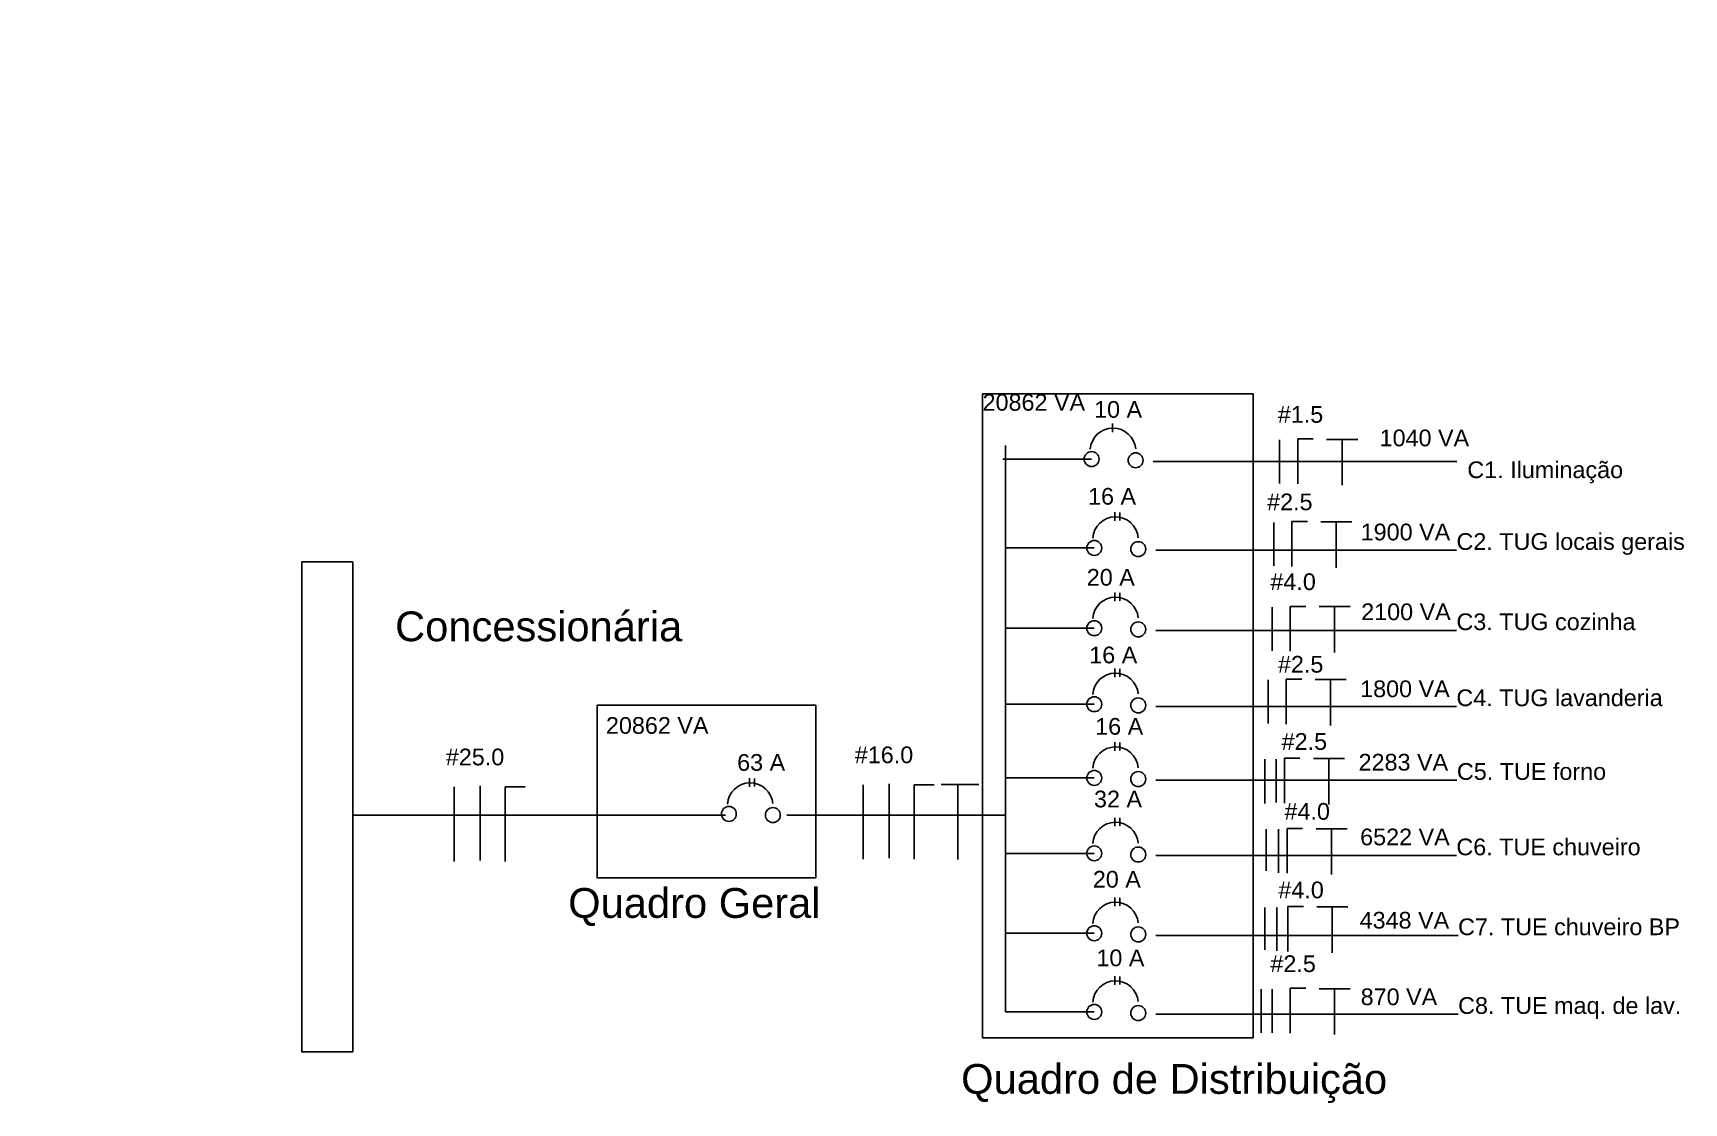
# Model space of a CAD drawing. Header units: millimetres. Extents: x 2261 to 3453, y 1338 to 2013.
# Drawn here: x 3430.91 to 3453.05, y 1340.99 to 1355.34 of the extents above; entities that cross this region are included whole.
import ezdxf

# ---------------------------------------------------------------- set-up
doc = ezdxf.new("R2010")
doc.units = ezdxf.units.MM
doc.styles.get("Standard").update_dxf_attribs({"font": 'arial.ttf'})

msp = doc.modelspace()

# ---------------------------------------------------------------- hatches: boundary and pattern name
h = msp.add_hatch()
h.set_pattern_fill('ANGLE', color=256)
h.set_pattern_definition([(0, (0, 0), (0, 6.985), [5.08, -1.905]), (90, (0, 0), (-6.985, 4e-16), [5.08, -1.905])])
h.paths.add_polyline_path([(3431.536, 1355.344), (3430.975, 1355.344), (3431.536, 1355.115)])
h = msp.add_hatch()
h.set_pattern_fill('ANGLE', color=256)
h.set_pattern_definition([(0, (-0.069, -1.232), (0, 6.985), [5.08, -1.905]), (90, (-0.069, -1.232), (-6.985, 4e-16), [5.08, -1.905])])
h.paths.add_polyline_path([(3431.467, 1354.111), (3430.906, 1354.111), (3431.467, 1353.883)])

# ---------------------------------------------------------------- linework, layer by layer
for p, q in [((3445.384, 1350.104), (3445.384, 1349.989)), ((3443.951, 1342.208), (3443.951, 1349.809)), ((3447.627, 1349.3), (3447.627, 1349.885)), ((3447.87, 1349.294), (3447.87, 1349.896)), ((3447.87, 1349.896), (3448.078, 1349.896)), ((3448.258, 1349.891), (3448.675, 1349.891)), ((3448.465, 1349.276), (3448.465, 1349.891)), ((3445.106, 1349.626), (3443.917, 1349.626)), ((3445.931, 1349.595), (3450.007, 1349.595)), ((3445.419, 1348.912), (3445.419, 1348.797)), ((3445.486, 1348.909), (3445.486, 1348.801)), ((3447.55, 1348.192), (3447.55, 1348.777)), ((3447.792, 1348.186), (3447.792, 1348.788)), ((3447.792, 1348.788), (3448, 1348.788)), ((3448.181, 1348.783), (3448.598, 1348.783)), ((3448.388, 1348.168), (3448.388, 1348.783)), ((3445.141, 1348.434), (3443.951, 1348.434)), ((3445.966, 1348.403), (3450, 1348.403)), ((3445.419, 1347.835), (3445.419, 1347.72)), ((3445.486, 1347.832), (3445.486, 1347.724)), ((3447.528, 1347.054), (3447.528, 1347.639)), ((3447.77, 1347.048), (3447.77, 1347.65)), ((3447.77, 1347.65), (3447.978, 1347.65)), ((3448.159, 1347.646), (3448.576, 1347.646)), ((3448.365, 1347.03), (3448.365, 1347.646)), ((3445.141, 1347.357), (3443.951, 1347.357)), ((3445.966, 1347.326), (3450, 1347.326)), ((3445.419, 1346.815), (3445.419, 1346.701)), ((3445.486, 1346.812), (3445.486, 1346.704)), ((3447.473, 1346.077), (3447.473, 1346.662)), ((3447.716, 1346.071), (3447.716, 1346.673)), ((3447.716, 1346.673), (3447.924, 1346.673)), ((3448.104, 1346.668), (3448.521, 1346.668)), ((3448.311, 1346.053), (3448.311, 1346.668)), ((3445.141, 1346.337), (3443.951, 1346.337)), ((3445.966, 1346.306), (3449.999, 1346.306)), ((3445.419, 1345.826), (3445.419, 1345.711)), ((3445.486, 1345.822), (3445.486, 1345.714)), ((3447.431, 1345.601), (3447.431, 1345.003)), ((3447.582, 1345.017), (3447.582, 1345.601)), ((3447.693, 1345.011), (3447.693, 1345.613)), ((3447.693, 1345.613), (3447.901, 1345.613)), ((3448.082, 1345.608), (3448.499, 1345.608)), ((3448.289, 1344.992), (3448.289, 1345.608)), ((3436.554, 1344.227), (3436.554, 1345.227)), ((3436.902, 1344.24), (3436.902, 1345.24)), ((3437.237, 1344.227), (3437.237, 1345.227)), ((3437.237, 1345.227), (3437.508, 1345.227)), ((3440.518, 1345.343), (3440.518, 1345.229)), ((3440.584, 1345.34), (3440.584, 1345.232)), ((3442.04, 1344.256), (3442.04, 1345.256)), ((3442.388, 1344.269), (3442.388, 1345.269)), ((3442.724, 1344.256), (3442.724, 1345.256)), ((3442.724, 1345.256), (3442.994, 1345.256)), ((3443.311, 1345.26), (3443.087, 1345.26)), ((3443.311, 1345.26), (3443.311, 1344.254)), ((3443.311, 1345.26), (3443.591, 1345.26)), ((3445.141, 1345.348), (3443.951, 1345.348)), ((3445.966, 1345.317), (3450.006, 1345.317)), ((3435.195, 1341.672), (3435.195, 1344.849)), ((3435.195, 1344.849), (3440.195, 1344.849)), ((3441.019, 1344.85), (3443.951, 1344.85)), ((3445.419, 1344.814), (3445.419, 1344.7)), ((3445.486, 1344.811), (3445.486, 1344.703)), ((3447.446, 1344.66), (3447.446, 1344.101)), ((3447.611, 1344.075), (3447.611, 1344.66)), ((3447.727, 1344.069), (3447.727, 1344.671)), ((3447.727, 1344.671), (3447.935, 1344.671)), ((3448.116, 1344.667), (3448.532, 1344.667)), ((3448.322, 1344.051), (3448.322, 1344.667)), ((3445.141, 1344.336), (3443.951, 1344.336)), ((3445.966, 1344.305), (3449.999, 1344.305)), ((3445.419, 1343.742), (3445.419, 1343.627)), ((3445.486, 1343.739), (3445.486, 1343.631)), ((3447.43, 1343.611), (3447.43, 1343.04)), ((3447.589, 1343.026), (3447.589, 1343.611)), ((3447.738, 1343.02), (3447.738, 1343.622)), ((3447.738, 1343.622), (3447.946, 1343.622)), ((3448.127, 1343.617), (3448.544, 1343.617)), ((3448.333, 1343.002), (3448.333, 1343.617)), ((3445.141, 1343.264), (3443.951, 1343.264)), ((3445.966, 1343.233), (3450.022, 1343.233)), ((3445.419, 1342.686), (3445.419, 1342.572)), ((3445.486, 1342.683), (3445.486, 1342.575)), ((3447.378, 1342.513), (3447.378, 1341.927)), ((3447.528, 1341.929), (3447.528, 1342.513)), ((3447.77, 1341.923), (3447.77, 1342.525)), ((3447.77, 1342.525), (3447.978, 1342.525)), ((3448.159, 1342.52), (3448.576, 1342.52)), ((3448.366, 1341.904), (3448.366, 1342.52)), ((3445.141, 1342.208), (3443.951, 1342.208)), ((3445.966, 1342.177), (3450.022, 1342.177))]:
    msp.add_line(p, q)
at = {"color": 114, "true_color": 0x139b48}
msp.add_lwpolyline([(3443.643, 1350.5), (3447.271, 1350.5), (3447.271, 1341.861), (3443.643, 1341.861)], close=True, dxfattribs=at)
msp.add_lwpolyline([(3434.511, 1348.246), (3435.195, 1348.246), (3435.195, 1341.672), (3434.511, 1341.672)], close=True)
at = {"color": 32, "linetype": 'ByBlock', "true_color": 0xcd6928}
msp.add_lwpolyline([(3438.473, 1346.324), (3441.405, 1346.324), (3441.405, 1344.007), (3438.473, 1344.007)], close=True, dxfattribs=at)
for centre in [(3445.106, 1349.626), (3445.696, 1349.61), (3445.141, 1348.434), (3445.731, 1348.418), (3445.141, 1347.357), (3445.731, 1347.341), (3445.141, 1346.337), (3445.731, 1346.321), (3445.141, 1345.348), (3445.731, 1345.332), (3440.24, 1344.865), (3440.83, 1344.849), (3445.141, 1344.336), (3445.731, 1344.32), (3445.141, 1343.264), (3445.731, 1343.248), (3445.141, 1342.208), (3445.731, 1342.192)]:
    msp.add_circle(centre, 0.1)
for centre in [(3445.392, 1349.736), (3445.426, 1348.545), (3445.426, 1347.468), (3445.426, 1346.448), (3445.426, 1345.458), (3440.525, 1344.976), (3445.426, 1344.447), (3445.426, 1343.375), (3445.426, 1342.319)]:
    msp.add_arc(centre, 0.306, 4.9833, 175.9931)

# ---------------------------------------------------------------- texts
at = {"attachment_point": 1}
for s, width, gutter_width, heights, insert, char_height in [('\\pxtc7;20862 VA', 3.33121, 7.007, [0.513], (3443.643, 1350.5), 0.22421), ('\\pxtc7;10 A', 1.22081, 7.007, [0.513], (3445.139, 1350.405), 0.22421), ('\\pxtc7;#1.5', 3.33121, 7.007, [0.513], (3447.603, 1350.338), 0.22421), ('1040 VA', 3.33121, 7.007, [0.513], (3448.969, 1350.022), 0.2242), ('\\pxtc7;C1. Iluminação', 3.33121, 7.007, [0.513], (3450.146, 1349.595), 0.22421), ('\\pxtc7;16 A', 1.22081, 7.007, [0.513], (3445.058, 1349.239), 0.22421), ('\\pxtc7;#2.5', 3.33121, 7.007, [0.513], (3447.46, 1349.164), 0.22421), ('1900 VA', 3.33121, 7.007, [0.513], (3448.715, 1348.76), 0.2242), ('C2. TUG locais gerais ', 3.33121, 7.007, [0.513], (3450, 1348.632), 0.22421), ('\\pxtc7;20 A', 1.22081, 7.007, [0.513], (3445.041, 1348.152), 0.22421), ('\\pxtc7;#4.0', 3.33121, 7.007, [0.513], (3447.504, 1348.093), 0.22421), ('Concessionária', 5.94292, 12.5, [0.915], (3435.763, 1347.582), 0.4), ('2100 VA', 3.33121, 7.007, [0.513], (3448.722, 1347.689), 0.2242), ('C3. TUG cozinha', 3.33121, 7.007, [0.513], (3450, 1347.555), 0.22421), ('\\pxtc7;16 A', 1.22081, 7.007, [0.513], (3445.074, 1347.11), 0.22421), ('\\pxtc7;#2.5', 3.33121, 7.007, [0.513], (3447.605, 1346.985), 0.22421), ('1800 VA', 3.33121, 7.007, [0.513], (3448.708, 1346.656), 0.2242), ('C4. TUG lavanderia', 3.33121, 7.007, [0.513], (3449.999, 1346.535), 0.22421), ('\\pxtc7;20862 VA', 3.33121, 7.007, [0.513], (3438.591, 1346.164), 0.22421), ('\\pxtc7;16 A', 1.22081, 7.007, [0.513], (3445.154, 1346.152), 0.22421), ('\\pxtc7;#2.5', 3.33121, 7.007, [0.513], (3447.655, 1345.949), 0.22421), ('\\pxtc7;#25.0', 3.33121, 7.007, [0.513], (3436.443, 1345.741), 0.22421), ('\\pxtc7;63 A', 1.22081, 7.007, [0.513], (3440.351, 1345.668), 0.22421), ('\\pxtc7;#16.0', 3.33121, 7.007, [0.513], (3441.929, 1345.77), 0.22421), ('2283 VA', 3.33121, 7.007, [0.513], (3448.687, 1345.671), 0.2242), ('C5. TUE forno', 3.33121, 7.007, [0.513], (3450.006, 1345.546), 0.22421), ('\\pxtc7;32 A', 1.22081, 7.007, [0.513], (3445.138, 1345.177), 0.22421), ('\\pxtc7;#4.0', 3.33121, 7.007, [0.513], (3447.693, 1345.011), 0.22421), ('6522 VA', 3.33121, 7.007, [0.513], (3448.708, 1344.668), 0.2242), ('C6. TUE chuveiro', 3.33121, 7.007, [0.513], (3449.999, 1344.534), 0.22421), ('\\pxtc7;20 A', 1.22081, 7.007, [0.513], (3445.122, 1344.1), 0.22421), ('Quadro Geral', 5.94292, 12.5, [0.915], (3438.085, 1343.87), 0.4), ('\\pxtc7;#4.0', 3.33121, 7.007, [0.513], (3447.611, 1343.957), 0.22421), ('4348 VA', 3.33121, 7.007, [0.513], (3448.701, 1343.551), 0.2242), ('C7. TUE chuveiro BP', 3.33121, 7.007, [0.513], (3450.022, 1343.462), 0.22421), ('10 A', 1.22081, 7.007, [0.513], (3445.17, 1343.045), 0.2242), ('\\pxtc7;#2.5', 3.33121, 7.007, [0.513], (3447.504, 1342.967), 0.22421), ('870 VA', 3.33121, 7.007, [0.513], (3448.715, 1342.523), 0.2242), ('C8. TUE maq. de lav.', 3.33121, 7.007, [0.513], (3450.022, 1342.406), 0.22421), ('Quadro de Distribuição', 5.94292, 12.5, [0.915], (3443.356, 1341.509), 0.4)]:
    msp.add_mtext_dynamic_manual_height_columns(s, width=width, gutter_width=gutter_width, heights=heights, dxfattribs=dict(at, insert=insert, char_height=char_height))

doc.saveas('drawing.dxf')
